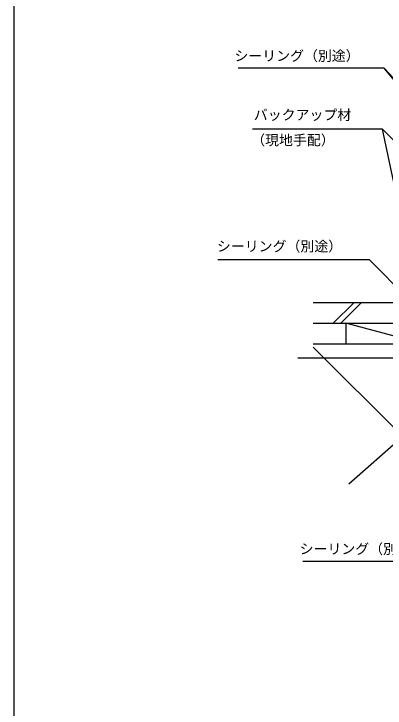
# Model space of a CAD drawing. Units: millimetres, scale not verified. Extents: x -525 to 525, y -783 to 779.
# Drawn here: x -525 to -311.5, y -2.1 to 397.2 of the extents above; entities that cross this region are included whole.
import ezdxf
from ezdxf.enums import TextEntityAlignment as Align

# ---------------------------------------------------------------- set-up
doc = ezdxf.new("R2010")
doc.units = ezdxf.units.MM
doc.header["$LTSCALE"] = 4
for name, color, linetype in [('0-4_YKK_12', 2, 'Continuous'), ('0-7_YKK_D', 6, 'Continuous'), ('0-8_YKK_ZWAK', 7, 'Continuous'), ('0-9_YSS_K', 3, 'Continuous'), ('0-A_YSS_KE', 3, 'Continuous')]:
    doc.layers.add(name, color=color, linetype=linetype)
doc.styles.add('ＭＳ ゴシック', font='')
doc.styles.get('ＭＳ ゴシック').set_extended_font_data('MS Gothic')

msp = doc.modelspace()

# ---------------------------------------------------------------- linework, layer by layer
at = {"layer": '0-4_YKK_12'}
msp.add_line((398.264, 199.202), (-361.64, 199.202), dxfattribs=at)
at = {"layer": '0-7_YKK_D'}
for points in [[(-213.981, 249.004), (-215.62, 250.957), (-312.016, 365.838), (-396.05, 365.838)], [(-220.013, 267.176), (-221.752, 269.041), (-312.016, 365.838), (-396.05, 365.838)], [(-219.88, 237.683), (-221.684, 239.486), (-313.053, 330.856), (-387.712, 330.856)], [(-292.197, 232.701), (-292.727, 235.196), (-313.053, 330.856), (-387.712, 330.856)], [(-296.907, 232.111), (-298.71, 233.914), (-320.463, 255.667), (-407.726, 255.667)], [(-221, 135.599), (-222.803, 133.796), (-274.397, 82.202), (-358.772, 82.202)]]:
    msp.add_lwpolyline(points, dxfattribs=at)
at = {"layer": '0-8_YKK_ZWAK'}
msp.add_line((-525, 747.2), (-525, -782.8), dxfattribs=at)
at = {"layer": '0-9_YSS_K'}
for p, q in [((-341.285, 219.202), (-329.285, 231.202)), ((-325.042, 231.202), (-337.042, 219.202)), ((-289, 207.202), (-334, 219.202)), ((-334, 219.202), (-334, 207.202)), ((-352.855, 205.557), (-274, 126.702)), ((-241, 207.202), (-332.428, 126.702))]:
    msp.add_line(p, q, dxfattribs=at)
msp.add_lwpolyline([(-352.855, 219.202), (-289, 219.202), (-289, 207.202), (-352.855, 207.202)], dxfattribs=at)
at = {"layer": '0-A_YSS_KE'}
for p, q in [((-352.855, 231.202), (-256.003, 231.202)), ((-352.855, 219.202), (-256.003, 219.202))]:
    msp.add_line(p, q, dxfattribs=at)

# ---------------------------------------------------------------- texts
at = {"layer": '0-7_YKK_D', "style": 'ＭＳ ゴシック'}
for s, p in [('シーリング（別途）', (-398.143, 368.341)), ('バックアップ材', (-386.983, 334.389)), ('（現地手配）', (-388.483, 319.873)), ('シーリング（別途）', (-408.218, 258.811)), ('シーリング（別途）', (-360.644, 84.779))]:
    msp.add_text(s, height=5.865, dxfattribs=at).set_placement(p, align=Align.BOTTOM_LEFT)

doc.saveas('drawing.dxf')
